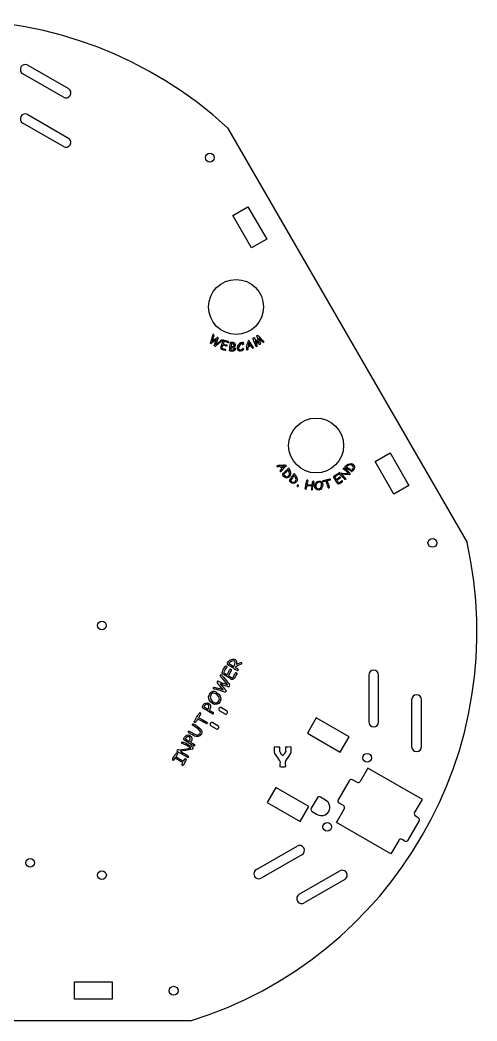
# Model space of a CAD drawing. Extents: x -213 to 213, y -185 to 220.
# Drawn here: x 27.9 to 212.6, y -185 to 220 of the extents above; entities that cross this region are included whole.
import ezdxf

# ---------------------------------------------------------------- set-up
doc = ezdxf.new("R2010")
doc.units = 0
doc.layers.get('0').update_dxf_attribs({"linetype": 'CONTINUOUS'})

msp = doc.modelspace()

# ---------------------------------------------------------------- linework, layer by layer
at = {"color": 7, "linetype": 'CONTINUOUS'}
for p, q in [((31, 201.73), (47.45, 192.23)), ((45.45, 188.77), (29, 198.27)), ((45.45, 168.77), (29, 178.27)), ((31, 181.73), (47.45, 172.23)), ((111.81, 176.34), (208.62, 8.66)), ((113.91, 140.94), (120.04, 144.48)), ((120.04, 144.48), (127.64, 131.31)), ((121.51, 127.77), (113.91, 140.94)), ((127.64, 131.31), (121.51, 127.77)), ((104.91, 89.47), (105.01, 89.76)), ((105.01, 89.76), (105.39, 90.85)), ((105.85, 90.92), (105.51, 89.93)), ((107.27, 89.53), (106.96, 88.66)), ((108.94, 89.64), (107.58, 88.58)), ((109.24, 89.94), (108.94, 89.64)), ((109.43, 90.11), (109.24, 89.94)), ((113.39, 89.22), (113.35, 88.83)), ((120.41, 89.46), (120.16, 88.26)), ((120.87, 88.67), (120.41, 89.46)), ((120.57, 90.13), (120.95, 89.44)), ((120.95, 89.44), (121.78, 88.03)), ((122.61, 89.78), (122.31, 90.48)), ((122.93, 88.84), (122.61, 89.78)), ((122.9, 90.36), (123.06, 89.95)), ((123.06, 89.95), (123.48, 88.74)), ((123.88, 91.49), (123.76, 91.83)), ((124.41, 91.37), (124.83, 89.93)), ((124.83, 89.93), (124.97, 89.47)), ((125.91, 89.84), (125.61, 90.13)), ((125.88, 90.47), (126.21, 90.19)), ((110.84, 88.16), (109.8, 88.38)), ((110.02, 88.79), (110.96, 88.6)), ((111.38, 88.05), (110.84, 88.16)), ((112.59, 86.29), (112.65, 86.97)), ((113.09, 86.93), (113.05, 86.44)), ((113.35, 88.83), (113.23, 87.97)), ((113.85, 87.35), (113.61, 87.41)), ((120.58, 87.96), (120.05, 87.65)), ((121.78, 88.03), (122.02, 87.71)), ((124.42, 88.87), (124.22, 89.06)), ((171.41, 41.35), (177.54, 44.89)), ((177.54, 44.89), (185.14, 31.72)), ((179.01, 28.18), (171.41, 41.35)), ((133.38, 38.9), (132.95, 39.34)), ((133.73, 37.76), (133.51, 37.46)), ((134.77, 39.42), (133.54, 39.38)), ((134.88, 38.91), (133.73, 37.76)), ((134.12, 38.77), (134.77, 39.42)), ((135.44, 37.02), (134.5, 36.18)), ((135.44, 39.45), (134.88, 38.91)), ((135.92, 37.49), (135.44, 37.02)), ((136.39, 37.95), (135.92, 37.49)), ((159.82, 39.22), (160.38, 38.87)), ((160.49, 36.7), (160.28, 36.9)), ((160.38, 38.87), (160.93, 38.52)), ((160.93, 38.52), (161.97, 37.82)), ((162.24, 37.46), (162.22, 37.44)), ((134.07, 36), (134.05, 36.02)), ((136.9, 33.43), (136.88, 33.44)), ((138, 34.7), (137.27, 33.69)), ((138.36, 35.25), (138, 34.7)), ((138.72, 35.8), (138.36, 35.25)), ((144.02, 32.54), (143.92, 31.97)), ((151.61, 33.41), (151.41, 33.35)), ((152.19, 33.62), (152.03, 33.58)), ((155.77, 34.05), (156.55, 34.69)), ((156.85, 34.32), (156.02, 33.66)), ((157.27, 34.66), (156.85, 34.32)), ((157.7, 36.36), (158.07, 35.99)), ((158.07, 35.99), (158.45, 35.62)), ((144.86, 31.55), (143.85, 31.53)), ((143.92, 31.97), (144.95, 31.98)), ((185.14, 31.72), (179.01, 28.18)), ((111.72, -40.26), (112.16, -39.6)), ((112.63, -40.05), (112.34, -40.47)), ((112.34, -40.47), (112.73, -40.64)), ((111.69, -44.92), (112.27, -43.62)), ((112.86, -43.9), (112.21, -45.31)), ((113.19, -43.18), (112.86, -43.9)), ((113.7, -41.2), (114.27, -41.58)), ((114.9, -41.94), (115.44, -42.26)), ((115.44, -42.26), (115.99, -42.58)), ((109.62, -45.32), (109.88, -45.59)), ((109.88, -45.59), (110.32, -46.02)), ((110.32, -46.02), (111.88, -47.98)), ((110.49, -48.51), (111.76, -48.93)), ((168.88, -45.02), (168.88, -64.02)), ((172.88, -64.02), (172.88, -45.02)), ((108.58, -50.54), (110.02, -51)), ((110.25, -51.78), (108.66, -51.26)), ((110.67, -51.91), (110.25, -51.78)), ((186.21, -55.02), (186.21, -74.02)), ((190.21, -74.02), (190.21, -55.02)), ((102.47, -58.77), (102.07, -58.54)), ((102.3, -57.92), (102.79, -58.21)), ((102.79, -58.21), (103.83, -58.89)), ((103.83, -58.89), (104.04, -58.6)), ((105.64, -60.68), (104.8, -60.2)), ((110.67, -60.72), (108.59, -59.52)), ((109.34, -58.22), (111.42, -59.42)), ((99.69, -62.82), (99.54, -63.09)), ((100.13, -62.06), (100.01, -62.26)), ((105.84, -64.28), (107.92, -65.48)), ((147.59, -62.37), (144.05, -68.5)), ((160.92, -70.07), (147.59, -62.37)), ((96.57, -67.88), (98.24, -68.85)), ((107.17, -66.78), (105.09, -65.58)), ((144.05, -68.5), (157.38, -76.2)), ((94.94, -71.81), (94.54, -71.58)), ((94.76, -70.96), (95.26, -71.25)), ((95.26, -71.25), (96.3, -71.93)), ((96.3, -71.93), (96.51, -71.65)), ((157.38, -76.2), (160.92, -70.07)), ((92.7, -75.89), (93.35, -76.27)), ((93.35, -76.27), (94.01, -76.65)), ((96.54, -74.28), (96.17, -74.08)), ((98.11, -73.73), (97.27, -73.24)), ((130.7, -74.33), (130.7, -76.38)), ((132.88, -76.03), (132.88, -74.3)), ((135.35, -74.21), (135.22, -74.21)), ((137.49, -76.19), (137.49, -74.41)), ((90.33, -78.91), (90.12, -79.29)), ((90.53, -78.54), (90.33, -78.91)), ((91.18, -77.55), (90.85, -77.99)), ((94, -79.9), (94.48, -79.04)), ((168.56, -82.65), (165.43, -88.06)), ((190.55, -95.35), (168.56, -82.65)), ((160.97, -87.8), (156.52, -95.5)), ((164.07, -88.43), (162.33, -87.43)), ((131.35, -90.5), (127.81, -96.63)), ((144.68, -98.2), (131.35, -90.5)), ((127.81, -96.63), (141.14, -104.33)), ((148.01, -94.78), (145.64, -98.9)), ((151.44, -95.61), (149.38, -94.42)), ((158.62, -97.87), (156.88, -96.87)), ((187.43, -100.76), (190.55, -95.35)), ((141.14, -104.33), (144.68, -98.2)), ((146, -100.26), (148.06, -101.45)), ((155.86, -104.65), (158.98, -99.24)), ((177.85, -117.35), (155.86, -104.65)), ((184.79, -111.83), (189.24, -104.12)), ((188.88, -102.76), (187.79, -102.13)), ((180.98, -111.94), (177.85, -117.35)), ((183.43, -112.19), (182.34, -111.57)), ((123.43, -123.75), (139.88, -114.25)), ((141.88, -117.71), (125.43, -127.21)), ((140.75, -133.75), (157.21, -124.25)), ((159.21, -127.71), (142.75, -137.21)), ((49.9, -176.2), (49.9, -169.12)), ((49.9, -169.12), (65.1, -169.12)), ((65.1, -169.12), (65.1, -176.2)), ((65.1, -176.2), (49.9, -176.2)), ((96.81, -185), (-96.81, -185))]:
    msp.add_line(p, q, dxfattribs=at)
at = {"color": 7, "linetype": 'CONTINUOUS', "flags": 128}
for points in [[(105.04, 89.17), (104.91, 89.3), (104.89, 89.34), (104.88, 89.38), (104.91, 89.47)], [(105.21, 89.12), (105.11, 89.14), (105.04, 89.17)], [(105.36, 89.27), (105.35, 89.22), (105.34, 89.19)], [(106.19, 89.88), (105.71, 89.56), (105.36, 89.27)], [(105.39, 90.85), (105.64, 91.78), (105.81, 92.51)], [(105.51, 89.93), (106.2, 90.42), (106.71, 90.83)], [(105.81, 92.51), (105.81, 92.59), (105.82, 92.64)], [(106.14, 91.92), (105.99, 91.35), (105.85, 90.92)], [(106.25, 92.41), (106.2, 92.13), (106.14, 91.92)], [(107.27, 90.73), (106.68, 90.23), (106.19, 89.88)], [(106.71, 90.83), (107.03, 91.09), (107.29, 91.29)], [(106.88, 89.8), (107.09, 90.33), (107.27, 90.73)], [(106.96, 88.66), (107.92, 89.39), (108.65, 89.98)], [(107.61, 90.39), (107.41, 89.91), (107.27, 89.53)], [(107.96, 91.28), (107.79, 90.77), (107.61, 90.39)], [(108.65, 89.98), (108.84, 90.15), (108.98, 90.29)], [(108.98, 90.29), (109.16, 90.46), (109.33, 90.56)], [(109.33, 90.56), (109.49, 90.65), (109.56, 90.66), (109.62, 90.64)], [(109.67, 90.28), (109.54, 90.18), (109.43, 90.11)], [(109.51, 88.83), (109.7, 89.35), (109.84, 89.76)], [(109.62, 90.64), (109.71, 90.56), (109.73, 90.45), (109.67, 90.28)], [(109.84, 89.76), (109.89, 90.03), (109.94, 90.25)], [(110.29, 89.68), (110.14, 89.18), (110.02, 88.79)], [(110.24, 90.44), (110.33, 90.4), (110.38, 90.34)], [(110.37, 89.93), (110.32, 89.79), (110.29, 89.68)], [(111.24, 89.76), (110.75, 89.87), (110.37, 89.93)], [(110.38, 90.34), (110.93, 90.29), (111.36, 90.2)], [(111.92, 89.47), (111.55, 89.65), (111.24, 89.76)], [(111.36, 90.2), (111.84, 90.02), (112.18, 89.82)], [(111.99, 89.44), (111.95, 89.45), (111.92, 89.47)], [(112.17, 89.46), (112.07, 89.43), (111.99, 89.44)], [(112.27, 89.59), (112.22, 89.51), (112.17, 89.46)], [(112.9, 88.87), (112.94, 89.23), (112.98, 89.51)], [(112.98, 89.51), (113.01, 89.6), (113.07, 89.65)], [(113.07, 89.65), (113.47, 89.7), (113.79, 89.68)], [(113.76, 89.2), (113.55, 89.22), (113.39, 89.22)], [(113.79, 89.68), (114.25, 89.55), (114.55, 89.33)], [(114.55, 89.33), (114.86, 88.91), (114.91, 88.5)], [(117.32, 89.54), (117.53, 89.55), (117.69, 89.53)], [(117.69, 89.53), (117.78, 89.65), (117.88, 89.69)], [(117.88, 89.69), (117.97, 89.68), (118.04, 89.62), (118.1, 89.49)], [(118.1, 89.49), (118.16, 89.23), (118.19, 89.02)], [(119.61, 87.96), (119.75, 88.68), (119.88, 89.25)], [(120.25, 90.29), (120.36, 90.3), (120.45, 90.26), (120.57, 90.13)], [(122.1, 91.17), (122.13, 91.32), (122.21, 91.41)], [(122.31, 90.48), (122.17, 90.86), (122.1, 91.17)], [(122.49, 91.37), (122.86, 91.04), (123.13, 90.76)], [(124.22, 89.06), (123.47, 89.77), (122.9, 90.36)], [(123.13, 90.76), (123.83, 90.06), (124.41, 89.55)], [(123.67, 92.17), (123.69, 92.32), (123.77, 92.41)], [(123.76, 91.83), (123.69, 92.02), (123.67, 92.17)], [(123.77, 92.41), (123.86, 92.44), (123.94, 92.42), (124.02, 92.38), (124.19, 92.25)], [(124.41, 89.55), (124.14, 90.65), (123.88, 91.49)], [(124.19, 92.25), (124.41, 92.02), (124.58, 91.83)], [(124.58, 91.83), (125.28, 91.04), (125.88, 90.47)], [(124.97, 89.47), (125.04, 89.22), (125.07, 89.02)], [(126.2, 89.6), (126.03, 89.72), (125.91, 89.84)], [(126.21, 90.19), (126.37, 90.04), (126.49, 89.91)], [(106.42, 88.25), (106.37, 88.34), (106.37, 88.37), (106.38, 88.41)], [(106.59, 88.1), (106.49, 88.18), (106.42, 88.25)], [(107.58, 88.58), (107.22, 88.29), (106.93, 88.07)], [(109.94, 86.52), (109.45, 86.71), (109.13, 86.97)], [(109.19, 87.93), (109.32, 88.3), (109.44, 88.59)], [(109.42, 88.71), (109.46, 88.78), (109.51, 88.83)], [(109.44, 88.59), (109.42, 88.66), (109.42, 88.71)], [(109.63, 87.81), (109.54, 87.47), (109.52, 87.2)], [(109.8, 88.38), (109.71, 88.06), (109.63, 87.81)], [(109.84, 87.03), (110.3, 86.89), (110.66, 86.78)], [(110.83, 86.3), (110.33, 86.41), (109.94, 86.52)], [(110.66, 86.78), (110.8, 86.77), (110.92, 86.75)], [(111.08, 86.46), (111.05, 86.38), (110.98, 86.32), (110.83, 86.3)], [(110.96, 88.6), (111.26, 88.54), (111.5, 88.49)], [(111.66, 88.2), (111.61, 88.11), (111.54, 88.05), (111.38, 88.05)], [(112.65, 86.97), (112.72, 87.5), (112.77, 87.91)], [(112.77, 87.91), (112.85, 88.45), (112.9, 88.87)], [(114.17, 86.06), (113.43, 85.96), (112.84, 85.98)], [(113.05, 86.44), (113.62, 86.45), (114.05, 86.53)], [(113.15, 87.45), (113.12, 87.16), (113.09, 86.93)], [(113.42, 87.42), (113.27, 87.44), (113.15, 87.45)], [(113.23, 87.97), (113.43, 87.93), (113.59, 87.89)], [(113.61, 87.41), (113.5, 87.42), (113.42, 87.42)], [(113.59, 87.89), (113.94, 87.94), (114.19, 88.05)], [(114.27, 87.15), (114.04, 87.27), (113.85, 87.35)], [(114.05, 86.53), (114.25, 86.61), (114.38, 86.7)], [(114.63, 86.3), (114.38, 86.15), (114.17, 86.06)], [(114.19, 88.05), (114.41, 88.3), (114.48, 88.55)], [(114.91, 88.5), (114.71, 87.92), (114.35, 87.6)], [(114.35, 87.6), (114.82, 87.25), (114.95, 87.05), (114.98, 86.81)], [(114.38, 86.7), (114.49, 86.78), (114.54, 86.87)], [(115.83, 87.09), (115.96, 88.05), (116.31, 88.74)], [(116.24, 86.29), (115.94, 86.7), (115.83, 87.09)], [(117.07, 86.01), (116.57, 86.08), (116.24, 86.29)], [(116.69, 88.48), (116.34, 87.76), (116.27, 87.14)], [(116.27, 87.14), (116.36, 86.85), (116.51, 86.66)], [(116.51, 86.66), (116.77, 86.51), (117.01, 86.49)], [(117.01, 86.49), (117.28, 86.56), (117.47, 86.66)], [(118.22, 86.68), (117.64, 86.2), (117.07, 86.01)], [(117.62, 89.06), (117.49, 89.07), (117.38, 89.06)], [(117.47, 86.66), (117.69, 86.83), (117.85, 86.98)], [(117.76, 88.88), (117.69, 88.99), (117.62, 89.06)], [(117.85, 86.98), (117.94, 87.05), (118.03, 87.09)], [(118.16, 88.84), (118.08, 88.75), (118, 88.73)], [(118.19, 89.02), (118.19, 88.91), (118.16, 88.84)], [(118.29, 86.87), (118.27, 86.76), (118.22, 86.68)], [(119.47, 87.66), (119.46, 87.76), (119.49, 87.85), (119.61, 87.96)], [(119.55, 87.54), (119.5, 87.6), (119.47, 87.66)], [(119.93, 86.68), (119.87, 86.55), (119.78, 86.49)], [(120.05, 87.65), (119.99, 87.11), (119.93, 86.68)], [(120.16, 88.26), (120.56, 88.49), (120.87, 88.67)], [(121.12, 88.25), (120.82, 88.09), (120.58, 87.96)], [(121.49, 87.62), (121.28, 87.97), (121.12, 88.25)], [(122.02, 87.19), (121.93, 87.18), (121.85, 87.22), (121.71, 87.33), (121.49, 87.62)], [(122.02, 87.71), (122.1, 87.59), (122.16, 87.49)], [(123.3, 87.95), (123.06, 88.44), (122.93, 88.84)], [(123.44, 87.84), (123.35, 87.89), (123.3, 87.95)], [(123.63, 87.87), (123.53, 87.83), (123.44, 87.84)], [(123.48, 88.74), (123.64, 88.4), (123.74, 88.13)], [(124.64, 88.7), (124.51, 88.79), (124.42, 88.87)], [(124.9, 88.75), (124.75, 88.69), (124.64, 88.7)], [(125.07, 89.02), (125, 88.84), (124.9, 88.75)], [(132, 39.22), (131.87, 39.25), (131.79, 39.32)], [(132.95, 39.34), (132.42, 39.27), (132, 39.22)], [(132.74, 39.8), (132.79, 39.87), (132.83, 39.91)], [(132.83, 39.91), (132.92, 39.94), (133.02, 39.93), (133.15, 39.85)], [(133.15, 39.85), (133.85, 39.91), (134.41, 39.94)], [(133.27, 37.94), (133.56, 38.23), (133.8, 38.46)], [(133.51, 37.46), (133.42, 37.35), (133.34, 37.27)], [(133.8, 38.46), (133.57, 38.71), (133.38, 38.9)], [(133.54, 39.38), (133.87, 39.05), (134.12, 38.77)], [(135.51, 39.8), (135.55, 39.7), (135.53, 39.59), (135.44, 39.45)], [(136.69, 38.52), (136.79, 38.31), (136.84, 38.15)], [(136.84, 38.15), (136.93, 37.9), (137, 37.71)], [(137, 37.71), (137.23, 37.01), (137.29, 36.42)], [(157.25, 36.85), (158.22, 36.68), (158.98, 36.58)], [(158.65, 38.64), (158.74, 38.69), (158.84, 38.7), (159.04, 38.65), (159.39, 38.43), (160.01, 37.88)], [(158.87, 38.12), (158.75, 38.2), (158.66, 38.27)], [(159.08, 37.99), (158.96, 38.07), (158.87, 38.12)], [(158.98, 36.58), (159.95, 36.51), (160.71, 36.5)], [(160.28, 36.9), (159.62, 37.53), (159.08, 37.99)], [(159.2, 39.4), (159.38, 39.54), (159.53, 39.63)], [(159.53, 39.63), (159.74, 39.77), (159.91, 39.88)], [(159.91, 39.88), (160.53, 40.28), (161.08, 40.47)], [(160.01, 37.88), (160.38, 37.51), (160.62, 37.27), (160.86, 37.04), (161.1, 36.8)], [(160.71, 36.5), (160.59, 36.61), (160.49, 36.7)], [(161.08, 40.47), (161.84, 40.5), (162.39, 40.29)], [(161.1, 36.8), (161.24, 36.64), (161.34, 36.51)], [(161.97, 37.82), (162, 37.83), (162.02, 37.84)], [(162.02, 37.84), (162.26, 38.02), (162.41, 38.21)], [(162.69, 38.96), (162.5, 39.55), (162.16, 39.89)], [(162.58, 37.71), (162.4, 37.55), (162.24, 37.46)], [(162.39, 40.29), (162.98, 39.65), (163.16, 39)], [(162.41, 38.21), (162.62, 38.62), (162.69, 38.96)], [(162.83, 38), (162.7, 37.83), (162.58, 37.71)], [(163.16, 39), (163.04, 38.42), (162.83, 38)], [(134.22, 35.61), (134.12, 35.82), (134.07, 36)], [(134.46, 35.29), (134.32, 35.46), (134.22, 35.61)], [(135.35, 34.73), (134.81, 34.98), (134.46, 35.29)], [(134.5, 36.18), (134.51, 36.15), (134.51, 36.13)], [(134.51, 36.13), (134.63, 35.85), (134.78, 35.66)], [(134.78, 35.66), (135.12, 35.37), (135.44, 35.22)], [(136.8, 35.18), (136.04, 34.76), (135.35, 34.73)], [(135.44, 35.22), (136.05, 35.27), (136.46, 35.53)], [(137.29, 36.42), (137.14, 35.68), (136.8, 35.18)], [(137.14, 33.08), (136.99, 33.26), (136.9, 33.43)], [(137.43, 32.83), (137.26, 32.96), (137.14, 33.08)], [(137.27, 33.69), (137.28, 33.66), (137.3, 33.64)], [(137.3, 33.64), (137.47, 33.39), (137.65, 33.24)], [(138.41, 32.47), (137.83, 32.6), (137.43, 32.83)], [(137.65, 33.24), (138.05, 33.03), (138.39, 32.95)], [(138.39, 32.95), (138.97, 33.13), (139.31, 33.46)], [(139.7, 33.2), (139.06, 32.63), (138.41, 32.47)], [(138.88, 36.38), (139.02, 36.2), (139.11, 36.05)], [(139.11, 36.05), (139.24, 35.83), (139.34, 35.67)], [(139.34, 35.67), (139.73, 35.04), (139.9, 34.49)], [(139.9, 34.49), (139.92, 33.74), (139.7, 33.2)], [(143.46, 31.88), (143.53, 32.3), (143.58, 32.63)], [(145.98, 31.93), (146.08, 32.48), (146.15, 32.91)], [(146.15, 32.91), (146.2, 33.1), (146.27, 33.25)], [(146.27, 33.25), (146.38, 33.41), (146.44, 33.45), (146.52, 33.46)], [(146.59, 32.84), (146.55, 32.61), (146.52, 32.44)], [(146.67, 33.11), (146.62, 32.96), (146.59, 32.84)], [(146.7, 33.2), (146.68, 33.15), (146.67, 33.11)], [(147.02, 31.19), (147.11, 32.06), (147.4, 32.67)], [(147.4, 32.67), (148.02, 33.29), (148.68, 33.48)], [(148.68, 33.48), (149.36, 33.44), (149.84, 33.21)], [(149.52, 32.84), (149.08, 32.99), (148.71, 33)], [(149.81, 32.08), (149.73, 32.54), (149.52, 32.84)], [(150.38, 33.38), (150.37, 33.49), (150.39, 33.56)], [(150.39, 33.56), (150.46, 33.65), (150.54, 33.69)], [(150.54, 33.69), (150.75, 33.72), (150.91, 33.75)], [(151.41, 33.35), (150.98, 33.24), (150.63, 33.21)], [(150.91, 33.75), (151.11, 33.78), (151.27, 33.82)], [(151.27, 33.82), (151.72, 33.96), (152.07, 34.06)], [(151.91, 32.54), (151.73, 33.02), (151.61, 33.41)], [(152.2, 31.66), (152.04, 32.15), (151.91, 32.54)], [(152.03, 33.58), (152.22, 33.03), (152.38, 32.59)], [(152.7, 33.75), (152.42, 33.68), (152.19, 33.62)], [(152.38, 32.59), (152.57, 32.04), (152.71, 31.6)], [(153.22, 33.87), (152.93, 33.8), (152.7, 33.75)], [(154.95, 34.54), (154.77, 34.76), (154.63, 34.93)], [(154.68, 35.28), (154.77, 35.32), (154.85, 35.32)], [(154.85, 35.32), (155.22, 35.76), (155.57, 36.04)], [(155.43, 33.71), (155.16, 34.18), (154.95, 34.54)], [(155.82, 35.64), (155.41, 35.33), (155.11, 35.06)], [(155.11, 35.06), (155.19, 34.94), (155.25, 34.84)], [(155.25, 34.84), (155.54, 34.4), (155.77, 34.05)], [(155.5, 33.6), (155.46, 33.66), (155.43, 33.71)], [(155.56, 33.5), (155.53, 33.55), (155.5, 33.6)], [(155.94, 32.93), (155.73, 33.25), (155.56, 33.5)], [(155.57, 36.04), (156.02, 36.3), (156.4, 36.43)], [(156.51, 35.98), (156.11, 35.81), (155.82, 35.64)], [(156.02, 33.66), (156.19, 33.39), (156.33, 33.19)], [(156.33, 33.19), (156.52, 32.92), (156.71, 32.74)], [(156.58, 36.02), (156.54, 36), (156.51, 35.98)], [(156.55, 34.69), (156.8, 34.89), (157, 35.04)], [(156.68, 36.17), (156.64, 36.07), (156.58, 36.02)], [(157.48, 32.61), (157.02, 32.36), (156.62, 32.27)], [(156.65, 36.34), (156.68, 36.25), (156.68, 36.17)], [(157.49, 35.84), (157.13, 36.16), (156.84, 36.41)], [(157.04, 32.88), (157.43, 33.14), (157.74, 33.35)], [(157.34, 34.98), (157.38, 34.89), (157.37, 34.79), (157.27, 34.66)], [(158.24, 33.16), (157.82, 32.84), (157.48, 32.61)], [(158.16, 35.2), (157.78, 35.56), (157.49, 35.84)], [(160.97, 36.04), (159.13, 36.15), (157.7, 36.36)], [(157.74, 33.35), (157.85, 33.45), (157.94, 33.53)], [(158.75, 34.59), (158.42, 34.93), (158.16, 35.2)], [(159.15, 34.15), (158.92, 34.4), (158.75, 34.59)], [(159.31, 34.08), (159.21, 34.11), (159.15, 34.15)], [(159.26, 34.8), (159.5, 34.52), (159.57, 34.35), (159.57, 34.26), (159.52, 34.18)], [(159.52, 34.18), (159.42, 34.1), (159.31, 34.08)], [(161.31, 36.16), (161.13, 36.06), (160.97, 36.04)], [(145.87, 31.5), (145.31, 31.54), (144.86, 31.55)], [(144.95, 31.98), (145.53, 31.97), (145.98, 31.93)], [(145.81, 31.16), (145.84, 31.35), (145.87, 31.5)], [(147.57, 30.16), (147.14, 30.68), (147.02, 31.19)], [(147.79, 32.38), (147.53, 31.76), (147.5, 31.23)], [(147.5, 31.23), (147.63, 30.79), (147.87, 30.53)], [(148.7, 29.84), (148.03, 29.91), (147.57, 30.16)], [(147.87, 30.53), (148.3, 30.34), (148.67, 30.32)], [(149.95, 30.65), (149.35, 30.03), (148.7, 29.84)], [(149.56, 30.94), (149.79, 31.56), (149.81, 32.08)], [(150.3, 32.12), (150.21, 31.27), (149.95, 30.65)], [(152.41, 31.02), (152.29, 31.38), (152.2, 31.66)], [(152.45, 30.81), (152.43, 30.93), (152.41, 31.02)], [(152.71, 31.6), (152.8, 31.34), (152.87, 31.14)], [(152.87, 31.14), (152.9, 30.98), (152.9, 30.86)], [(112.16, -39.6), (112.46, -39.27), (112.74, -39.06)], [(113.54, -39.37), (112.98, -39.69), (112.63, -40.05)], [(112.74, -39.06), (113.93, -38.59), (114.43, -38.61), (114.9, -38.78)], [(114.43, -41.33), (114.74, -40.67), (114.86, -40.11)], [(114.79, -39.67), (114.7, -39.47), (114.59, -39.35)], [(114.86, -40.11), (114.84, -39.86), (114.79, -39.67)], [(114.9, -38.78), (115.3, -39.19), (115.45, -39.62)], [(115.45, -39.62), (115.47, -40.21), (115.4, -40.66)], [(115.4, -40.66), (116.35, -40.17), (117.16, -39.93)], [(117.16, -39.93), (117.3, -39.93), (117.4, -39.97)], [(117.53, -40.43), (117.43, -40.53), (117.33, -40.58)], [(109.53, -44.05), (109.61, -43.94), (109.71, -43.88)], [(110.35, -44.82), (109.99, -44.66), (109.7, -44.53)], [(109.71, -43.88), (109.9, -43.1), (110.16, -42.52)], [(110.16, -42.52), (110.56, -41.92), (110.95, -41.5)], [(110.71, -42.86), (110.39, -43.52), (110.19, -44.06)], [(110.19, -44.06), (110.37, -44.16), (110.51, -44.24)], [(110.51, -44.24), (111.17, -44.63), (111.69, -44.92)], [(111.37, -41.99), (110.97, -42.46), (110.71, -42.86)], [(111.32, -41.46), (111.41, -41.55), (111.46, -41.64)], [(111.43, -41.9), (111.4, -41.95), (111.37, -41.99)], [(111.46, -41.64), (111.47, -41.79), (111.43, -41.9)], [(111.91, -40.89), (111.76, -40.76), (111.68, -40.63)], [(112.78, -41.39), (112.3, -41.11), (111.91, -40.89)], [(112.27, -43.62), (112.46, -43.2), (112.62, -42.88)], [(112.73, -40.64), (112.94, -40.74), (113.11, -40.83)], [(113.08, -42.73), (113.19, -42.82), (113.24, -42.96), (113.19, -43.18)], [(113.11, -40.83), (113.44, -41.03), (113.7, -41.2)], [(114.27, -41.58), (114.36, -41.44), (114.43, -41.33)], [(114.77, -44.64), (114.84, -44.43), (114.9, -44.27)], [(115.51, -44.54), (115.18, -45.21), (114.89, -45.73)], [(117.33, -40.58), (115.88, -41.19), (114.9, -41.94)], [(115.36, -44.13), (115.47, -44.22), (115.53, -44.33), (115.51, -44.54)], [(108.62, -49.38), (108.22, -48.95), (107.92, -48.59)], [(107.94, -47.56), (108.68, -47.8), (109.24, -48.04)], [(108.77, -48.53), (109.53, -49.33), (110.08, -50)], [(110.12, -49.07), (109.36, -48.78), (108.77, -48.53)], [(108.94, -45.52), (108.86, -45.3), (108.87, -45.21), (108.9, -45.13)], [(109.35, -46.03), (109.1, -45.76), (108.94, -45.52)], [(109.24, -48.04), (109.94, -48.31), (110.49, -48.51)], [(109.81, -46.49), (109.56, -46.23), (109.35, -46.03)], [(109.38, -45.01), (109.52, -45.18), (109.62, -45.32)], [(111.76, -48.93), (110.68, -47.55), (109.81, -46.49)], [(111.53, -45.59), (110.88, -45.15), (110.35, -44.82)], [(111.67, -45.75), (111.58, -45.67), (111.53, -45.59)], [(111.85, -45.77), (111.74, -45.77), (111.67, -45.75)], [(112.67, -46.33), (112.2, -46.03), (111.85, -45.77)], [(111.88, -47.98), (112.31, -48.5), (112.63, -48.92)], [(112.21, -45.31), (112.64, -45.56), (112.97, -45.75)], [(112.97, -45.75), (113.42, -45.99), (113.81, -46.11)], [(114.89, -45.73), (114.46, -46.36), (114, -46.73)], [(114.15, -45.71), (114.5, -45.11), (114.77, -44.64)], [(104.43, -52.88), (105.02, -52.11), (105.67, -51.72)], [(107.02, -52.6), (106.39, -52.34), (105.85, -52.35)], [(106.25, -50.69), (106.18, -50.66), (106.12, -50.63)], [(108.66, -51.26), (107.32, -50.92), (106.25, -50.69)], [(106.41, -50.01), (106.81, -50.08), (107.13, -50.15)], [(108.23, -53.86), (107.64, -53.07), (107.02, -52.6)], [(107.13, -50.15), (107.95, -50.35), (108.58, -50.54)], [(107.35, -52.05), (108.31, -52.82), (108.85, -53.63)], [(110.02, -51), (109.26, -50.08), (108.62, -49.38)], [(110.08, -50), (110.58, -50.65), (111.03, -51.12)], [(111.15, -51.64), (110.96, -51.88), (110.89, -51.92), (110.82, -51.94), (110.74, -51.94), (110.67, -51.91)], [(111.03, -51.12), (111.09, -51.13), (111.14, -51.14)], [(111.23, -51.36), (111.2, -51.52), (111.15, -51.64)], [(112.38, -49.68), (112.26, -49.75), (112.2, -49.76), (112.15, -49.75)], [(112.59, -49.42), (112.48, -49.58), (112.38, -49.68)], [(101.97, -57.13), (102.42, -56.61), (102.89, -56.35)], [(102.89, -56.35), (103.58, -56.22), (104.11, -56.38)], [(104.11, -56.38), (104.7, -56.94), (104.91, -57.55)], [(104.39, -55.05), (104.14, -53.82), (104.43, -52.88)], [(105.87, -56.69), (104.91, -55.88), (104.39, -55.05)], [(105.01, -54.83), (105.58, -55.65), (106.2, -56.13)], [(107.56, -56.87), (106.59, -56.95), (105.87, -56.69)], [(106.2, -56.13), (106.84, -56.33), (107.37, -56.25)], [(107.37, -56.25), (107.95, -55.88), (108.28, -55.45)], [(108.84, -55.77), (108.22, -56.5), (107.56, -56.87)], [(108.85, -53.63), (109.13, -54.84), (108.84, -55.77)], [(101.64, -57.83), (101.81, -57.43), (101.97, -57.13)], [(102.07, -58.54), (101.85, -58.39), (101.7, -58.24)], [(102.49, -57.53), (102.38, -57.74), (102.3, -57.92)], [(103.63, -59.49), (102.98, -59.08), (102.47, -58.77)], [(103.08, -56.98), (102.71, -57.24), (102.49, -57.53)], [(104.8, -60.2), (104.14, -59.8), (103.63, -59.49)], [(104.26, -57.69), (104.09, -57.21), (103.79, -56.95)], [(104.04, -58.6), (104.24, -58.11), (104.26, -57.69)], [(104.62, -58.89), (104.49, -59.07), (104.39, -59.21)], [(104.39, -59.21), (105.27, -59.72), (105.96, -60.12)], [(104.91, -57.55), (104.86, -58.32), (104.62, -58.89)], [(97.63, -64.94), (97.74, -64.83), (97.81, -64.8), (97.89, -64.79), (98.18, -64.89)], [(98.32, -63.93), (98.31, -63.78), (98.36, -63.66)], [(98.47, -64.12), (98.37, -64.03), (98.32, -63.93)], [(98.36, -63.66), (98.53, -63.43), (98.67, -63.24)], [(98.67, -63.24), (98.84, -63), (98.97, -62.8)], [(99.54, -63.09), (99.19, -63.64), (98.87, -64.04)], [(98.97, -62.8), (99.29, -62.22), (99.55, -61.76)], [(100.87, -63.42), (100.21, -63.09), (99.69, -62.82)], [(100.01, -62.26), (100.74, -62.65), (101.32, -62.94)], [(100.52, -61.44), (100.29, -61.79), (100.13, -62.06)], [(100.92, -60.83), (100.7, -61.18), (100.52, -61.44)], [(102.05, -64.03), (101.4, -63.68), (100.87, -63.42)], [(101.32, -62.94), (102.06, -63.33), (102.63, -63.64)], [(102.92, -64.48), (102.43, -64.23), (102.05, -64.03)], [(102.63, -63.64), (102.98, -63.82), (103.25, -63.96)], [(103.16, -64.66), (103.03, -64.56), (102.92, -64.48)], [(103.25, -63.96), (103.43, -64.09), (103.55, -64.21)], [(103.55, -64.21), (103.64, -64.4), (103.63, -64.48), (103.6, -64.55)], [(95.94, -67.86), (96, -67.79), (96.07, -67.75), (96.16, -67.74), (96.25, -67.75), (96.57, -67.88)], [(96.34, -68.5), (96.15, -68.36), (96.01, -68.24)], [(96.99, -68.89), (96.62, -68.68), (96.34, -68.5)], [(97.67, -65.27), (97.6, -65.09), (97.6, -65.01), (97.63, -64.94)], [(97.94, -65.51), (97.78, -65.39), (97.67, -65.27)], [(98.17, -65.63), (98.04, -65.56), (97.94, -65.51)], [(98.45, -65.79), (98.29, -65.7), (98.17, -65.63)], [(98.18, -64.89), (98.38, -65.01), (98.54, -65.1)], [(98.24, -68.85), (99.54, -69.29), (99.89, -69.26), (100.21, -69.12), (100.67, -68.62)], [(100.67, -68.62), (100.8, -68.15), (100.67, -67.68), (100.06, -66.92), (98.45, -65.79)], [(98.54, -65.1), (98.74, -65.21), (98.9, -65.3)], [(98.9, -65.3), (100.82, -66.75), (101.42, -67.78), (101.45, -68.37), (101.24, -68.94)], [(93.25, -72.25), (93.35, -72.15), (93.5, -72.11), (93.79, -72.14), (94.35, -72.33), (95.4, -72.87)], [(93.75, -72.86), (93.56, -72.79), (93.42, -72.72)], [(94.09, -72.98), (93.9, -72.91), (93.75, -72.86)], [(94.11, -70.88), (94.28, -70.47), (94.44, -70.17)], [(94.54, -71.58), (94.32, -71.43), (94.17, -71.28)], [(94.44, -70.17), (94.89, -69.66), (95.36, -69.39)], [(94.96, -70.57), (94.85, -70.79), (94.76, -70.96)], [(96.1, -72.53), (95.45, -72.12), (94.94, -71.81)], [(95.54, -70.02), (95.18, -70.29), (94.96, -70.57)], [(95.36, -69.39), (96.05, -69.26), (96.58, -69.43)], [(95.4, -72.87), (96.05, -73.25), (96.47, -73.49), (96.9, -73.73), (97.32, -73.98)], [(97.27, -73.24), (96.61, -72.85), (96.1, -72.53)], [(96.73, -70.73), (96.56, -70.25), (96.26, -69.99)], [(96.51, -71.65), (96.71, -71.15), (96.73, -70.73)], [(96.58, -69.43), (97.17, -69.98), (97.38, -70.59)], [(97.09, -71.93), (96.96, -72.12), (96.86, -72.25)], [(96.86, -72.25), (97.73, -72.76), (98.42, -73.16)], [(98.47, -69.7), (97.63, -69.26), (96.99, -68.89)], [(97.38, -70.59), (97.33, -71.37), (97.09, -71.93)], [(99.96, -69.96), (99.11, -69.92), (98.47, -69.7)], [(101.24, -68.94), (100.63, -69.66), (99.96, -69.96)], [(90.03, -78.1), (90.54, -77.32), (90.97, -76.74)], [(91.4, -76.65), (91.5, -76.75), (91.54, -76.86)], [(91.54, -76.86), (91.53, -77), (91.49, -77.1)], [(92.62, -76.62), (92, -76.31), (91.51, -76.07)], [(91.92, -75.3), (93.34, -75.18), (94.45, -75.03)], [(93.78, -77.27), (93.13, -76.91), (92.62, -76.62)], [(97.46, -75), (94.81, -75.6), (92.7, -75.89)], [(94.01, -76.65), (94.5, -76.93), (94.81, -77.11), (95.13, -77.29), (95.44, -77.48)], [(96.17, -74.08), (95.02, -73.44), (94.09, -72.98)], [(94.45, -75.03), (95.84, -74.77), (96.91, -74.49)], [(96.91, -74.49), (96.7, -74.37), (96.54, -74.28)], [(97.32, -73.98), (97.57, -74.15), (97.76, -74.29)], [(130.77, -74.13), (130.75, -74.13), (130.74, -74.14), (130.73, -74.16), (130.72, -74.18), (130.7, -74.24), (130.7, -74.33)], [(132.76, -74.21), (131.61, -74.16), (130.77, -74.13)], [(130.83, -76.75), (132.09, -78.65), (132.83, -79.7)], [(134.09, -77.73), (133.73, -77.33), (133.39, -76.89)], [(134.75, -76.89), (134.34, -77.44), (134.09, -77.73)], [(135.22, -74.21), (135.21, -74.21), (135.2, -74.22), (135.2, -74.23), (135.19, -74.26), (135.18, -74.34)], [(135.18, -74.34), (135.26, -75.33), (135.31, -76.05)], [(137.37, -74.13), (136.2, -74.18), (135.35, -74.21)], [(135.35, -79.75), (136.63, -77.96), (137.39, -76.63)], [(137.49, -74.41), (137.48, -74.29), (137.46, -74.2), (137.44, -74.17), (137.42, -74.14), (137.4, -74.13), (137.37, -74.13)], [(137.39, -76.63), (137.47, -76.41), (137.49, -76.19)], [(89.55, -78.98), (89.81, -78.48), (90.03, -78.1)], [(92.16, -79.59), (91.23, -79.02), (90.53, -78.54)], [(90.85, -77.99), (91.74, -78.58), (92.46, -79.01)], [(91.49, -77.1), (91.32, -77.36), (91.18, -77.55)], [(93.15, -80.11), (92.59, -79.82), (92.16, -79.59)], [(92.46, -79.01), (93.04, -79.33), (93.5, -79.58)], [(93.67, -80.45), (93.39, -80.26), (93.15, -80.11)], [(93.38, -81.09), (93.55, -80.74), (93.67, -80.45)], [(93.5, -79.58), (93.78, -79.75), (94, -79.9)], [(94.83, -77.91), (94.25, -77.55), (93.78, -77.27)], [(94.51, -80.3), (94.2, -80.93), (93.95, -81.43)], [(95.05, -79.37), (94.75, -79.89), (94.51, -80.3)], [(95.54, -78.37), (95.15, -78.11), (94.83, -77.91)], [(95.44, -77.48), (95.87, -77.77), (96.04, -77.97), (96.08, -78.09), (96.05, -78.22)], [(95.8, -78.41), (95.65, -78.41), (95.54, -78.37)], [(96.05, -78.22), (95.93, -78.35), (95.8, -78.41)], [(132.83, -79.7), (132.97, -79.94), (133, -80.12)], [(133, -80.12), (132.93, -81.16), (132.88, -81.95)], [(135.31, -81.96), (135.23, -80.94), (135.18, -80.16)], [(133.03, -82.1), (133.46, -82.12), (134.05, -82.13)], [(134.05, -82.13), (134.78, -82.12), (135.09, -82.1)]]:
    msp.add_lwpolyline(points, dxfattribs=at)
at = {"color": 7, "linetype": 'CONTINUOUS'}
for centre, radius in [((104.61, 164.32), 1.78), ((115.23, 103.91), 11.11), ((147.6, 47.83), 11.11), ((194.61, 8.44), 1.78), ((61, -25), 1.77), ((168.24, -78.5), 1.78), ((152.1, -106.45), 1.77), ((32, -121), 1.78), ((61, -126), 1.78), ((90, -172.76), 1.78)]:
    msp.add_circle(centre, radius, dxfattribs=at)
for centre, radius, start, end in [((0, 55), 165, 47.3414, 132.6586), ((30, 200), 2, 60, 240), ((46.45, 190.5), 2, 240, 60), ((30, 180), 2, 60, 240), ((46.45, 170.5), 2, 240, 60), ((105.22, 89.27), 0.145, 263.6816, 326.6655), ((106.04, 92.55), 0.236, 54.8858, 157.6177), ((105.99, 92.53), 0.284, 335.032, 49.1575), ((119.8, 84.41), 14.01, 157.3659, 163.4191), ((107.79, 90.9), 0.631, 82.5803, 142.4103), ((107.76, 91.35), 0.214, 342.2637, 58.8138), ((110.17, 90.23), 0.23, 72.0094, 174.2771), ((112.07, 89.65), 0.211, 343.2372, 57.5157), ((113.73, 88.45), 0.752, 7.4788, 88.1579), ((117.59, 88.16), 1.41, 100.7799, 155.3641), ((122.44, 88.94), 2.57, 148.1982, 173.0784), ((122.33, 91.21), 0.23, 45.939, 119.8812), ((145.43, 110.51), 28.43, 222.3145, 225.7902), ((126.31, 89.79), 0.215, 237.9618, 300.9934), ((126.3, 89.79), 0.226, 303.0377, 32.7557), ((106.78, 88.38), 0.336, 235.1665, 295.8237), ((110.49, 87.36), 1.42, 156.2674, 196.1206), ((109.94, 87.62), 0.595, 224.8478, 260.2801), ((110.89, 86.54), 0.214, 337.6821, 80.4726), ((111.44, 88.27), 0.225, 341.8184, 76.9099), ((112.9, 86.28), 0.309, 177.9608, 258.4088), ((114.11, 86.72), 0.459, 19.1758, 69.6924), ((114.26, 86.93), 0.732, 300.7138, 351.0338), ((117.68, 88), 1.1, 105.8034, 154.374), ((117.98, 88.96), 0.235, 199.5781, 273.3498), ((118.05, 86.85), 0.24, 5.367, 94.3656), ((125.5, 86.64), 6.02, 171.354, 180.0009), ((119.7, 86.71), 0.236, 199.5194, 289.0371), ((121.94, 87.41), 0.235, 289.0578, 19.8039), ((123.51, 88.08), 0.239, 301.696, 12.2791), ((131.99, 39.44), 0.232, 122.5266, 212.3639), ((133.41, 33.77), 6.07, 96.3613, 104.7973), ((133.64, 37.44), 0.617, 126.1849, 188.082), ((133.22, 37.47), 0.229, 211.2422, 301.1547), ((94.09, 81.78), 60.51, 311.3403, 312.7294), ((134.64, 37.41), 2.54, 69.8355, 95.1655), ((166.38, 8.86), 42.26, 135.4397, 137.6511), ((136.48, 38.25), 0.343, 52.392, 128.5336), ((125.83, 33.87), 11.33, 15.0646, 21.1226), ((135.5, 36.44), 1.32, 316.6838, 16.512), ((157.07, 36.61), 0.302, 136.0362, 221.2815), ((157.08, 36.37), 0.509, 70.6695, 117.1403), ((158.81, 38.46), 0.239, 130.232, 232.7164), ((159.51, 39.26), 0.343, 156.3103, 231.7621), ((187.61, 86.09), 54.95, 238.9865, 240.6684), ((166.53, 29.7), 11.65, 119.2295, 125.1924), ((112.8, -34.07), 86.69, 55.501, 56.4603), ((161.52, 38.75), 1.31, 60.5693, 121.0956), ((161.14, 36.34), 0.254, 311.7214, 40.5625), ((162.03, 37.56), 0.23, 236.0754, 328.2131), ((134.22, 36.18), 0.232, 132.524, 224.6645), ((137.01, 33.63), 0.231, 145.7066, 236.7735), ((97.28, 62.75), 49.02, 323.7516, 325.4271), ((179.71, 10.18), 48.81, 147.6544, 149.5238), ((138.74, 36.07), 0.338, 64.564, 140.4936), ((129.11, 29.39), 11.55, 27.7508, 33.6943), ((138.19, 34.13), 1.3, 329.1437, 29.358), ((113.39, 39.58), 30.98, 347.0435, 349.045), ((144.03, 33.66), 0.218, 79.3457, 171.7586), ((197.59, 21.79), 54.63, 167.5056, 168.6545), ((144.03, 33.66), 0.216, 348.4059, 81.8022), ((214.44, 17.99), 69.44, 167.9975, 169.1237), ((146.48, 33.24), 0.222, 350.4297, 80.2097), ((148.81, 31.86), 1.14, 94.7576, 152.9551), ((148.86, 32.16), 1.44, 358.3526, 47.014), ((150.61, 33.43), 0.23, 192.9872, 275.0918), ((146.25, 60.97), 27.53, 282.2195, 284.4067), ((153.17, 34.09), 0.224, 14.9753, 108.0153), ((153.16, 34.09), 0.228, 284.3374, 16.3213), ((154.8, 35.08), 0.228, 121.1156, 223.4037), ((157.16, 33.52), 1.36, 205.9328, 246.927), ((156.46, 36.22), 0.218, 32.158, 106.5561), ((156.63, 33.36), 0.626, 276.5139, 309.8833), ((157.14, 34.86), 0.235, 32.6819, 127.4991), ((158.07, 33.36), 0.218, 26.4101, 128.9821), ((158.09, 33.33), 0.222, 310.3997, 37.2323), ((466.52, 343.91), 435.84, 225.0201, 225.1718), ((140.18, 31.54), 0.284, 154.4858, 246.2671), ((140.19, 31.55), 0.285, 64.7464, 156.0734), ((140.19, 31.54), 0.286, 244.8626, 335.8902), ((140.19, 31.55), 0.288, 335.2527, 65.6799), ((96.6, 40.57), 47.66, 347.7643, 349.4987), ((143.39, 30.43), 0.219, 169.2447, 261.31), ((143.4, 30.42), 0.217, 259.273, 351.7734), ((157.31, 28.13), 13.88, 165.8165, 170.6111), ((172.13, 27.33), 26.59, 171.7075, 173.9491), ((145.9, 30.09), 0.218, 169.7224, 261.4112), ((145.91, 30.09), 0.216, 258.7317, 351.9078), ((120.38, 33.83), 26.01, 351.6512, 353.9597), ((148.59, 31.39), 1.07, 274.4554, 335.191), ((152.67, 30.88), 0.237, 197.6115, 287.9029), ((152.68, 30.87), 0.218, 287.195, 358.8814), ((47.63, -27.5), 165, 287.3414, 12.6586), ((112.01, -40.47), 0.362, 143.1375, 206.206), ((114.08, -40.38), 1.15, 63.7707, 118.2507), ((117.23, -40.27), 0.341, 331.5238, 60.5279), ((109.81, -44.22), 0.328, 148.962, 251.0979), ((111.16, -41.72), 0.301, 59.077, 134.3427), ((112.92, -43.02), 0.33, 60.5029, 155.1271), ((94.14, -70.04), 34.19, 53.9168, 56.9581), ((122.04, -27.44), 16.87, 242.5985, 247.9161), ((115.19, -44.39), 0.31, 54.8638, 157.6289), ((115.88, -42.82), 0.314, 235.0523, 325.6022), ((115.86, -42.85), 0.305, 332.831, 65.2451), ((170.88, -45.02), 2, 0, 180), ((108.48, -47.86), 0.923, 171.3153, 232.354), ((107.87, -47.88), 0.335, 77.0682, 151.3621), ((109.19, -45.26), 0.318, 52.6163, 154.7976), ((113.88, -44.73), 2, 232.9498, 273.4038), ((113.35, -45.37), 0.871, 301.8121, 337.0544), ((106.55, -53.91), 1.71, 114.1041, 155.503), ((106.14, -53.76), 2.1, 54.7279, 103.0232), ((106.25, -50.34), 0.313, 143.3458, 245.6163), ((106.31, -50.36), 0.371, 73.9151, 145.8757), ((117.96, -28.99), 21.55, 248.6873, 254.3767), ((111.03, -51.32), 0.209, 349.5688, 56.1223), ((112.17, -49.13), 0.506, 326.1737, 25.3038), ((106.46, -54), 1.67, 151.2803, 209.8855), ((106.91, -54.69), 1.57, 331.0783, 32.1547), ((188.21, -55.02), 2, 0, 180), ((76.63, -46.19), 27.71, 325.8019, 328.894), ((100.64, -60.66), 0.322, 59.1739, 151.5264), ((100.65, -60.66), 0.321, 329.1056, 61.0854), ((101.86, -58.01), 0.278, 140.3569, 235.2843), ((103.46, -57.58), 0.714, 62.6226, 122.5541), ((105.8, -60.42), 0.311, 239.5007, 332.8317), ((105.81, -60.39), 0.317, 328.9654, 61.6519), ((108.96, -58.87), 0.75, 60, 240), ((111.04, -60.07), 0.75, 240, 60), ((98.63, -63.86), 0.306, 239.1912, 323.5891), ((103.33, -64.39), 0.322, 238.6054, 329.0519), ((105.46, -64.93), 0.75, 60, 240), ((170.88, -64.02), 2, 180, 0), ((96.21, -68.01), 0.303, 151.1308, 228.7145), ((107.54, -66.13), 0.75, 240, 60), ((93.53, -72.42), 0.327, 148.7066, 251.0153), ((94.32, -71.06), 0.278, 140.3569, 235.2843), ((95.93, -70.63), 0.714, 62.6226, 122.5541), ((91.23, -76.9), 0.304, 56.0856, 148.1396), ((91.75, -75.71), 0.436, 150.4534, 235.876), ((91.87, -76.04), 0.738, 85.4419, 132.0343), ((97.35, -74.34), 0.673, 279.2296, 321.2666), ((97.59, -74.58), 0.339, 329.147, 59.9386), ((98.27, -73.46), 0.311, 239.5007, 332.8317), ((98.27, -73.44), 0.317, 328.9654, 61.6519), ((131.47, -76.31), 0.77, 185.1277, 214.1885), ((132.78, -74.3), 0.101, 0.944, 101.3573), ((134.58, -75.6), 1.75, 194.068, 227.3075), ((133.57, -75.51), 1.82, 310.2926, 342.5748), ((188.21, -74.02), 2, 180, 0), ((89.82, -79.13), 0.305, 148.9258, 243.2744), ((89.84, -79.14), 0.317, 238.3059, 332.0558), ((94.75, -79.2), 0.317, 57.4145, 148.7414), ((94.77, -79.21), 0.316, 330.2099, 63.0246), ((135.93, -80.21), 0.749, 141.4524, 175.5259), ((93.66, -81.25), 0.321, 149.8476, 241.6428), ((93.67, -81.27), 0.314, 237.7686, 330.184), ((133.02, -81.96), 0.144, 177.5094, 271.0482), ((135.06, -81.33), 0.776, 272.1483, 282.7586), ((135.2, -81.98), 0.109, 289.1824, 10.7145), ((161.83, -88.3), 1, 60, 150), ((164.57, -87.56), 1, 240, 330), ((148.88, -95.28), 1, 60, 150), ((149.75, -98.53), 3.38, 240, 60), ((157.38, -96), 1, 150, 240), ((146.5, -99.4), 1, 150, 240), ((158.12, -98.74), 1, 330, 60), ((188.29, -101.26), 1, 150, 240), ((188.38, -103.62), 1, 330, 60), ((181.84, -112.44), 1, 60, 150), ((183.93, -111.33), 1, 240, 330), ((140.88, -115.98), 2, 300, 120), ((124.43, -125.48), 2, 120, 300), ((158.21, -125.98), 2, 300, 120), ((141.75, -135.48), 2, 120, 300)]:
    msp.add_arc(centre, radius, start, end, dxfattribs=at)

doc.saveas('drawing.dxf')
